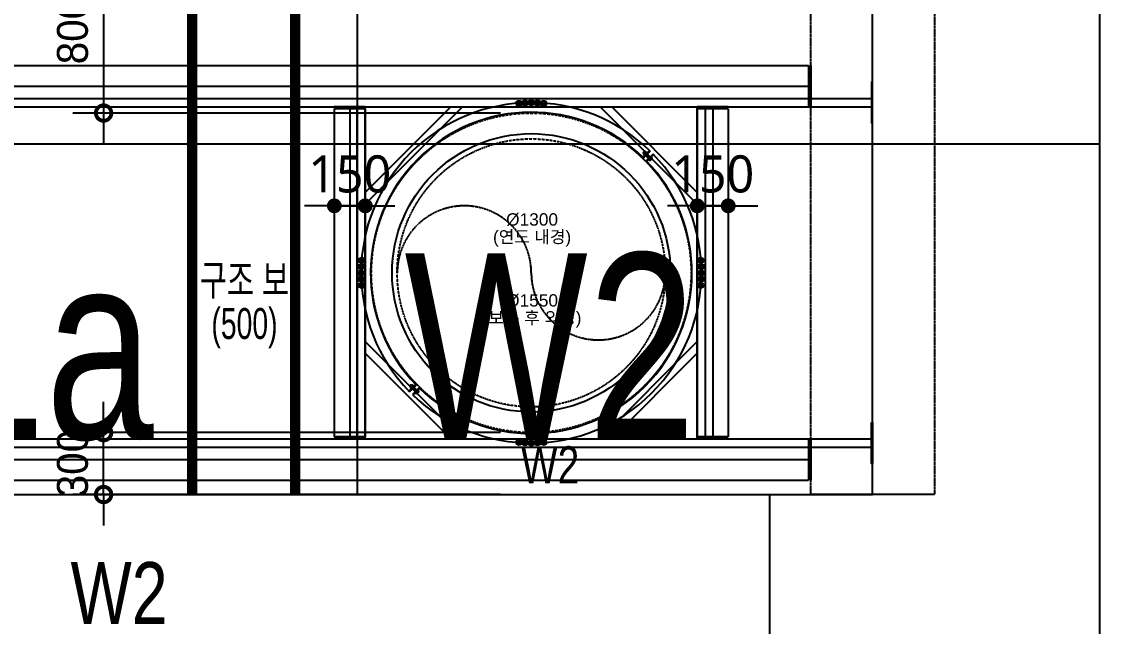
# Model space of a CAD drawing. Header units: millimetres. Extents: x 90970 to 179136, y 102485 to 153500.
# Drawn here: x 172927 to 178154, y 127965 to 130899 of the extents above; entities that cross this region are included whole.
import ezdxf
from ezdxf.enums import TextEntityAlignment as Align

# ---------------------------------------------------------------- set-up
doc = ezdxf.new("R2010")
doc.units = ezdxf.units.MM
for name, pattern in [('H1', [1.5, 1, -0.5]), ('HID', [2.3, 1.5, -0.8]), ('PASUN2', [3, 2, -1]), ('xs-1f_plan$0$HID', [4, 3, -1])]:
    doc.linetypes.add(name, pattern=pattern)
doc.layers.get('Defpoints').update_dxf_attribs({"color": 159})
for name, color, linetype in [('A-ETC-전기', 253, 'H1'), ('A-HAT', 251, 'Continuous'), ('GIRDER-TEXT', 7, 'Continuous'), ('GIRDER-TEXT @ 100', 7, 'Continuous'), ('GIRDER-TEXT @ 300', 7, 'Continuous'), ('GIRDER-TEXT @ 60', 7, 'Continuous'), ('WALL-TEXT', 6, 'Continuous'), ('WALL-TEXT @ 100', 6, 'Continuous'), ('WALL-TEXT @ 300', 6, 'Continuous'), ('WALL-TEXT @ 60', 6, 'Continuous'), ('xs-1f_plan$0$8', 8, 'Continuous'), ('xs-1f_plan$0$xref', 7, 'Continuous'), ('보(girder)', 7, 'HID')]:
    doc.layers.add(name, color=color, linetype=linetype)
doc.layers.add('A-ETC-전기 NOPLOT', color=163, linetype='Continuous', plot=False)
doc.layers.add('NOPLOT', color=191, linetype='Continuous', plot=False)
doc.styles.add('Arial_10_2', font='arial.ttf', dxfattribs={"height": 120})
doc.styles.add('Gtx', font='Dotum.ttf')
doc.styles.add('xs-1f_plan$0$Gdim', font='malgun.ttf')
doc.dimstyles.new('Gdim300', dxfattribs={"dimscale": 300, "dimtxt": 3, "dimasz": 6, "dimexe": 1.5, "dimexo": 2, "dimgap": 1, "dimtad": 1, "dimdec": 0, "dimzin": 0, "dimdsep": 46, "dimlunit": 6, "dimtxsty": 'Gtx', "dimblk": 'DOTSMALL', "dimblk1": 'DOTSMALL', "dimblk2": 'DOTSMALL', "dimcen": 1.5, "dimdle": 1.5, "dimclrd": 1, "dimclre": 1, "dimclrt": 256, "dimazin": 0, "dimtfac": 1, "dimtdec": 0, "dimtix": 1, "dimtmove": 2, "dimatfit": 3, "dimldrblk": 'DOTSMALL', "dimfxl": 0, "dimtolj": 1, "dimtzin": 0, "dimlwd": -1, "dimlwe": -1, "dimarcsym": 0})
doc.dimstyles.new('xs-1f_plan$0$Gdim200', dxfattribs={"dimscale": 200, "dimtxt": 3, "dimasz": 1.2, "dimexe": 2, "dimexo": 3, "dimgap": 1, "dimtad": 1, "dimdsep": 46, "dimlunit": 6, "dimtxsty": 'xs-1f_plan$0$Gdim', "dimblk1": 'xs-1f_plan$0$_CIDOT', "dimblk2": 'xs-1f_plan$0$_CIDOT', "dimsah": 1, "dimcen": 2.5, "dimdle": 2, "dimclrd": 1, "dimclre": 1, "dimclrt": 3, "dimazin": 2, "dimtfac": 1, "dimtix": 1, "dimtmove": 2, "dimatfit": 3, "dimldrblk": 'xs-1f_plan$0$_CIDOT', "dimfxl": 0, "dimtolj": 1, "dimtzin": 0, "dimarcsym": 0})

# ---------------------------------------------------------------- blocks, each defined once
blk = doc.blocks.new('*U298')
at = {"layer": 'Defpoints'}
blk.add_line((13194.549, 700), (13194.549, 100), dxfattribs=at)
at = {"layer": '보(girder)'}
for p, q in [((-1905.451, 700), (13194.549, 700)), ((13194.549, 100), (-1905.451, 100))]:
    blk.add_line(p, q, dxfattribs=at)
blk = doc.blocks.new('*U308')
at = {"layer": 'Defpoints'}
blk.add_line((6894.549, 900), (6894.549, -100), dxfattribs=at)
at = {"layer": '보(girder)'}
blk.add_line((-1905.451, 900), (6894.549, 900), dxfattribs=at)
blk = doc.blocks.new('*U1043')
at = {"layer": 'GIRDER-TEXT @ 100', "style": 'Gtx', "width": 0.8}
blk.add_text('5G11a', height=300, dxfattribs=at).set_placement((169679.5, 128605), align=Align.BOTTOM_CENTER)
at = {"layer": 'GIRDER-TEXT @ 300', "style": 'Gtx', "width": 0.8}
blk.add_text('5G11a', height=900, dxfattribs=at).set_placement((172153.6, 128605), align=Align.BOTTOM_CENTER)
at = {"layer": 'GIRDER-TEXT @ 60', "style": 'Gtx', "width": 0.8}
blk.add_text('5G11a', height=180, dxfattribs=at).set_placement((172153.6, 127299.8), align=Align.BOTTOM_CENTER)
blk = doc.blocks.new('*U1145')
at = {"layer": 'WALL-TEXT @ 100', "style": 'Gtx', "width": 0.8}
blk.add_text('W2', height=300, dxfattribs=at).set_placement((173400.3, 127887.2, 0), align=Align.BOTTOM_CENTER)
at = {"layer": 'WALL-TEXT @ 300', "style": 'Gtx', "width": 0.8}
blk.add_text('W2', height=900, dxfattribs=at).set_placement((175490, 128605, 0), align=Align.BOTTOM_CENTER)
at = {"layer": 'WALL-TEXT @ 60', "style": 'Gtx', "width": 0.8}
blk.add_text('W2', height=180, dxfattribs=at).set_placement((175490, 128605, 0), align=Align.BOTTOM_CENTER)
blk = doc.blocks.new('_DotSmall')
at = {"color": 0, "linetype": 'ByBlock', "const_width": 0.5}
blk.add_lwpolyline([(-0.0625, 0, 1), (0.0625, 0, 1)], format="xyb", close=True, dxfattribs=at)
blk = doc.blocks.new('*D23')
at = {"layer": 'A-ETC-전기 NOPLOT', "color": 1, "transparency": 16777216}
for p, q in [((621.3, -6100), (621.3, -5950)), ((2545, -6100), (471.3, -6100)), ((621.3, -6400), (621.3, -6100)), ((2545, -6400), (471.3, -6400)), ((621.3, -6400), (621.3, -6550))]:
    blk.add_line(p, q, dxfattribs=at)
at = {"layer": 'Defpoints', "color": 0, "transparency": 16777216}
for p in [(621.3, -6100), (2695, -6100), (2695, -6400)]:
    blk.add_point(p, dxfattribs=at)
at = {"layer": 'A-ETC-전기 NOPLOT', "color": 1, "transparency": 16777216, "xscale": 150, "yscale": 150, "zscale": 150}
for p, rotation in [((621.3, -6100), 270), ((621.3, -6400), 90)]:
    blk.add_blockref('_DotSmall', p, dxfattribs=dict(at, rotation=rotation))
at = {"layer": 'A-ETC-전기 NOPLOT', "transparency": 16777216, "insert": (471.2, -6250), "char_height": 150, "attachment_point": 5, "rotation": 90, "style": 'Gtx'}
blk.add_mtext('\\A1;300', dxfattribs=at)
blk = doc.blocks.new('*D22')
at = {"layer": 'A-ETC-전기 NOPLOT', "color": 1, "transparency": 16777216}
for p, q in [((621.3, -3600), (621.3, -4700)), ((2545, -3750), (471.3, -3750)), ((2545, -4550), (471.3, -4550))]:
    blk.add_line(p, q, dxfattribs=at)
at = {"layer": 'Defpoints', "color": 0, "transparency": 16777216}
for p in [(2695, -3750), (621.3, -4550), (2695, -4550)]:
    blk.add_point(p, dxfattribs=at)
at = {"layer": 'A-ETC-전기 NOPLOT', "color": 1, "transparency": 16777216, "xscale": 150, "yscale": 150, "zscale": 150}
for p, rotation in [((621.3, -3750), 90), ((621.3, -4550), 270)]:
    blk.add_blockref('_DotSmall', p, dxfattribs=dict(at, rotation=rotation))
at = {"layer": 'A-ETC-전기 NOPLOT', "transparency": 16777216, "insert": (471.2, -4150), "char_height": 150, "attachment_point": 5, "rotation": 90, "style": 'Gtx'}
blk.add_mtext('\\A1;800', dxfattribs=at)
blk = doc.blocks.new('*U38')
at = {"layer": 'Defpoints', "ltscale": 4}
blk.add_line((2681.152, 250), (2681.152, 50), dxfattribs=at)
at = {"layer": 'xs-1f_plan$0$8', "color": 4, "ltscale": 4}
for p, q in [((-3008.848, 250), (2671.152, 250)), ((-3008.848, 50), (2671.152, 50))]:
    blk.add_line(p, q, dxfattribs=at)
at = {"layer": 'xs-1f_plan$0$8', "ltscale": 4}
blk.add_line((2671.152, 250), (2671.152, 50), dxfattribs=at)
at = {"layer": 'xs-1f_plan$0$8', "linetype": 'xs-1f_plan$0$HID'}
blk.add_line((-3008.848, 150), (2671.152, 150), dxfattribs=at)
blk = doc.blocks.new('*U44')
at = {"layer": 'Defpoints', "ltscale": 4}
blk.add_line((2681.152, 250), (2681.152, 50), dxfattribs=at)
at = {"layer": 'xs-1f_plan$0$8', "color": 4, "ltscale": 4}
for p, q in [((-3008.848, 250), (2671.152, 250)), ((-3008.848, 50), (2671.152, 50))]:
    blk.add_line(p, q, dxfattribs=at)
at = {"layer": 'xs-1f_plan$0$8', "ltscale": 4}
blk.add_line((2671.152, 250), (2671.152, 50), dxfattribs=at)
at = {"layer": 'xs-1f_plan$0$8', "linetype": 'xs-1f_plan$0$HID'}
blk.add_line((-3008.848, 150), (2671.152, 150), dxfattribs=at)
blk = doc.blocks.new('xs-1f_plan$0$_CIDOT')
at = {"color": 0, "linetype": 'ByBlock'}
blk.add_line((2, 0), (-1, 0), dxfattribs=at)
at = {"color": 0, "linetype": 'ByBlock', "const_width": 0.5}
blk.add_lwpolyline([(-0.25, 0, 1), (0.25, 0, 1)], format="xyb", close=True, dxfattribs=at)
blk = doc.blocks.new('*D53')
at = {"layer": 'Defpoints', "color": 155, "lineweight": -2, "transparency": 16777216}
for p, q in [((-2538.8, 297), (-2538.8, 369)), ((-2838.8, 225), (-2418.8, 225)), ((-2538.8, 75), (-2538.8, 225)), ((-2838.8, 75), (-2418.8, 75)), ((-2538.8, 3), (-2538.8, -69))]:
    blk.add_line(p, q, dxfattribs=at)
at = {"layer": 'Defpoints', "color": 0, "transparency": 16777216}
for p in [(-3018.8, 225), (-2538.8, 225), (-3018.8, 75)]:
    blk.add_point(p, dxfattribs=at)
at = {"layer": 'Defpoints', "color": 155, "lineweight": -2, "transparency": 16777216, "xscale": 71.99999999999994, "yscale": 71.99999999999994, "zscale": 71.99999999999994}
for p, rotation in [((-2538.8, 225), 270), ((-2538.8, 75), 90)]:
    blk.add_blockref('xs-1f_plan$0$_CIDOT', p, dxfattribs=dict(at, rotation=rotation))
at = {"layer": 'Defpoints', "color": 155, "transparency": 16777216, "insert": (-2692.3, 150), "char_height": 180, "attachment_point": 5, "rotation": 90, "style": 'xs-1f_plan$0$Gdim'}
blk.add_mtext('\\A1;150', dxfattribs=at)
blk = doc.blocks.new('*D55')
at = {"layer": 'Defpoints', "color": 155, "lineweight": -2, "transparency": 16777216}
for p, q in [((-2538.8, 297), (-2538.8, 369)), ((-2838.8, 225), (-2418.8, 225)), ((-2538.8, 75), (-2538.8, 225)), ((-2838.8, 75), (-2418.8, 75)), ((-2538.8, 3), (-2538.8, -69))]:
    blk.add_line(p, q, dxfattribs=at)
at = {"layer": 'Defpoints', "color": 0, "transparency": 16777216}
for p in [(-3018.8, 225), (-2538.8, 225), (-3018.8, 75)]:
    blk.add_point(p, dxfattribs=at)
at = {"layer": 'Defpoints', "color": 155, "lineweight": -2, "transparency": 16777216, "xscale": 71.99999999999994, "yscale": 71.99999999999994, "zscale": 71.99999999999994}
for p, rotation in [((-2538.8, 225), 270), ((-2538.8, 75), 90)]:
    blk.add_blockref('xs-1f_plan$0$_CIDOT', p, dxfattribs=dict(at, rotation=rotation))
at = {"layer": 'Defpoints', "color": 155, "transparency": 16777216, "insert": (-2692.3, 150), "char_height": 180, "attachment_point": 5, "rotation": 90, "style": 'xs-1f_plan$0$Gdim'}
blk.add_mtext('\\A1;150', dxfattribs=at)
blk = doc.blocks.new('발전기연도(R)')
at = {"layer": 'A-ETC-전기 NOPLOT', "lineweight": 5}
h = blk.add_hatch(color=256, dxfattribs=at)
edge = h.paths.add_edge_path()
edge.add_arc((2634.9, -4503.4), 15, 270, 630)
h = blk.add_hatch(color=256, dxfattribs=at)
edge = h.paths.add_edge_path()
edge.add_arc((2664.7, -4500.9), 15, 270, 630)
h = blk.add_hatch(color=256, dxfattribs=at)
edge = h.paths.add_edge_path()
edge.add_arc((2695, -4500), 15, 270, 630)
h = blk.add_hatch(color=256, dxfattribs=at)
edge = h.paths.add_edge_path()
edge.add_arc((2725.3, -4500.9), 15, -90, 270, ccw=False)
h = blk.add_hatch(color=256, dxfattribs=at)
edge = h.paths.add_edge_path()
edge.add_arc((2755.1, -4503.4), 15, -90, 270, ccw=False)
h = blk.add_hatch(color=256, dxfattribs=at)
edge = h.paths.add_edge_path()
edge.add_arc((1873.4, -5264.9), 15, 0, 360, ccw=False)
h = blk.add_hatch(color=256, dxfattribs=at)
edge = h.paths.add_edge_path()
edge.add_arc((3516.6, -5264.9), 15, 180, 540)
h = blk.add_hatch(color=256, dxfattribs=at)
edge = h.paths.add_edge_path()
edge.add_arc((1870, -5325), 15, 0, 360)
h = blk.add_hatch(color=256, dxfattribs=at)
edge = h.paths.add_edge_path()
edge.add_arc((1870.9, -5294.7), 15, 0, 360, ccw=False)
h = blk.add_hatch(color=256, dxfattribs=at)
edge = h.paths.add_edge_path()
edge.add_arc((3519.1, -5294.7), 15, 180, 540)
h = blk.add_hatch(color=256, dxfattribs=at)
edge = h.paths.add_edge_path()
edge.add_arc((3520, -5325), 15, -180, 180, ccw=False)
h = blk.add_hatch(color=256, dxfattribs=at)
edge = h.paths.add_edge_path()
edge.add_arc((1870.9, -5355.3), 15, 0, 360)
h = blk.add_hatch(color=256, dxfattribs=at)
edge = h.paths.add_edge_path()
edge.add_arc((1873.4, -5385.1), 15, 0, 360)
h = blk.add_hatch(color=256, dxfattribs=at)
edge = h.paths.add_edge_path()
edge.add_arc((3516.6, -5385.1), 15, -180, 180, ccw=False)
h = blk.add_hatch(color=256, dxfattribs=at)
edge = h.paths.add_edge_path()
edge.add_arc((3519.1, -5355.3), 15, -180, 180, ccw=False)
h = blk.add_hatch(color=256, dxfattribs=at)
edge = h.paths.add_edge_path()
edge.add_arc((2634.9, -6146.6), 15, -270, 90, ccw=False)
h = blk.add_hatch(color=256, dxfattribs=at)
edge = h.paths.add_edge_path()
edge.add_arc((2664.7, -6149.1), 15, -270, 90, ccw=False)
h = blk.add_hatch(color=256, dxfattribs=at)
edge = h.paths.add_edge_path()
edge.add_arc((2695, -6150), 15, -270, 90, ccw=False)
h = blk.add_hatch(color=256, dxfattribs=at)
edge = h.paths.add_edge_path()
edge.add_arc((2725.3, -6149.1), 15, 90, 450)
h = blk.add_hatch(color=256, dxfattribs=at)
edge = h.paths.add_edge_path()
edge.add_arc((2755.1, -6146.6), 15, 90, 450)
at = {"layer": 'A-ETC-전기'}
for radius in [775, 650]:
    blk.add_circle((2695, -5325), radius, dxfattribs=at)
at = {"layer": 'A-ETC-전기 NOPLOT'}
for p, q in [((1850, 0), (1850, -6400)), ((-1650, -4480), (4350, -4480)), ((-1650, -4520), (4350, -4520)), ((1850, -6130), (1850, -4520)), ((1890, -6130), (1890, -4520)), ((1890, -4991.6), (2361.6, -4520)), ((1890, -4935), (2305, -4520)), ((3500, -4991.6), (3028.4, -4520)), ((3500, -4935), (3085, -4520)), ((3500, -6130), (3500, -4520)), ((3540, -6130), (3540, -4520)), ((3271.3, -4734.6), (3235.9, -4770)), ((3237.8, -4742.2), (3243.5, -4736.6)), ((3237.8, -4743.6), (3244.9, -4736.6)), ((3237.8, -4743.6), (3237.8, -4742.2)), ((3241.2, -4745.6), (3237.8, -4742.2)), ((3240.5, -4746.3), (3237.8, -4743.6)), ((3238.6, -4749.6), (3243.6, -4754.5)), ((3239.4, -4747.3), (3248.6, -4738.2)), ((3276.4, -4775.1), (3241, -4739.7)), ((3241.7, -4746.5), (3246.6, -4751.5)), ((3243.5, -4736.6), (3244.9, -4736.6)), ((3246.9, -4739.9), (3243.5, -4736.6)), ((3243.6, -4754.5), (3255.8, -4742.3)), ((3244.9, -4736.6), (3247.6, -4739.2)), ((3247.2, -4753), (3246.1, -4751.9)), ((3247.8, -4740.4), (3252.7, -4745.3)), ((3285.4, -4748.7), (3250, -4784.1)), ((3264.2, -4770), (3250, -4755.8)), ((3255.8, -4742.3), (3250.8, -4737.3)), ((3253.2, -4744.9), (3254.3, -4745.9)), ((3257.1, -4748.8), (3271.2, -4762.9)), ((3265.5, -4776.4), (3277.7, -4764.2)), ((3269.5, -4780.5), (3265.5, -4776.4)), ((3268.1, -4773.9), (3267, -4772.8)), ((3268.5, -4773.4), (3272.6, -4777.4)), ((3271.6, -4779.5), (3280.8, -4770.3)), ((3274.1, -4765.7), (3275.1, -4766.8)), ((3274.7, -4767.3), (3278.7, -4771.3)), ((3277.7, -4764.2), (3281.7, -4768.2)), ((1890, -5658.4), (2361.6, -6130)), ((3500, -5658.4), (3028.4, -6130)), ((1890, -5715), (2305, -6130)), ((3500, -5715), (3085, -6130)), ((2140, -5865.9), (2104.6, -5901.3)), ((2140, -5865.9), (2104.6, -5901.3)), ((2106.5, -5873.5), (2112.2, -5867.9)), ((2106.5, -5874.9), (2113.6, -5867.9)), ((2106.5, -5874.9), (2106.5, -5873.5)), ((2109.9, -5876.9), (2106.5, -5873.5)), ((2109.2, -5877.6), (2106.5, -5874.9)), ((2107.3, -5880.9), (2112.2, -5885.8)), ((2108.1, -5878.7), (2117.3, -5869.5)), ((2145.1, -5906.5), (2109.7, -5871.1)), ((2110.3, -5877.8), (2115.3, -5882.8)), ((2112.2, -5867.9), (2113.6, -5867.9)), ((2115.5, -5871.2), (2112.2, -5867.9)), ((2112.2, -5885.8), (2124.5, -5873.6)), ((2113.6, -5867.9), (2116.2, -5870.5)), ((2115.9, -5884.3), (2114.8, -5883.3)), ((2116.5, -5871.7), (2121.4, -5876.7)), ((2154.1, -5880), (2118.7, -5915.4)), ((2154.1, -5880), (2118.7, -5915.4)), ((2132.9, -5901.3), (2118.7, -5887.1)), ((2124.5, -5873.6), (2119.5, -5868.7)), ((2121.9, -5876.2), (2123, -5877.2)), ((2125.8, -5880.1), (2139.9, -5894.2)), ((2134.2, -5907.8), (2146.4, -5895.5)), ((2136.7, -5905.2), (2135.7, -5904.1)), ((2137.2, -5904.7), (2141.2, -5908.7)), ((2140.3, -5910.8), (2149.5, -5901.7)), ((2142.8, -5897), (2143.8, -5898.1)), ((2143.3, -5898.6), (2147.4, -5902.6)), ((2146.4, -5895.5), (2150.4, -5899.5)), ((2138.2, -5911.8), (2134.2, -5907.8)), ((-1650, -6130), (4350, -6130)), ((-1650, -6170), (4350, -6170))]:
    blk.add_line(p, q, dxfattribs=at)
at = {"layer": 'A-ETC-전기 NOPLOT', "linetype": 'ByBlock'}
for p, q in [((3268.4, -4731.8), (3233.1, -4767.1)), ((3271.2, -4734.6), (3235.8, -4770)), ((3285.4, -4748.8), (3250, -4784.1)), ((3288.2, -4751.6), (3252.9, -4786.9)), ((2137.1, -5863.1), (2101.7, -5898.5)), ((2139.9, -5865.9), (2104.5, -5901.4)), ((2154.1, -5880.1), (2118.7, -5915.4)), ((2156.9, -5882.9), (2121.5, -5918.3))]:
    blk.add_line(p, q, dxfattribs=at)
at = {"layer": 'A-ETC-전기 NOPLOT'}
blk.add_lwpolyline([(-1650, 0), (-1650, -6400), (4350, -6400), (4350, 0)], close=True, dxfattribs=at)
at = {"layer": 'A-ETC-전기 NOPLOT', "const_width": 50, "flags": 128}
for points in [[(1050, 0), (1050, -6400)], [(1550, 0), (1550, -6400)]]:
    blk.add_lwpolyline(points, dxfattribs=at)
at = {"layer": 'A-ETC-전기 NOPLOT', "elevation": 0}
for points in [[(4344, -4600), (4350, -4600), (4350, -4400), (4344, -4400)], [(4344, -6050), (4350, -6050), (4350, -6250), (4344, -6250)]]:
    blk.add_lwpolyline(points, close=True, dxfattribs=at)
at = {"layer": 'A-ETC-전기 NOPLOT', "lineweight": 5}
for centre in [(2634.9, -4503.4), (2664.7, -4500.9), (2695, -4500), (2725.3, -4500.9), (2755.1, -4503.4), (1873.4, -5264.9), (3516.6, -5264.9), (1870, -5325), (1870.9, -5294.7), (3519.1, -5294.7), (3520, -5325), (1870.9, -5355.3), (1873.4, -5385.1), (3516.6, -5385.1), (3519.1, -5355.3), (2634.9, -6146.6), (2664.7, -6149.1), (2695, -6150), (2725.3, -6149.1), (2755.1, -6146.6)]:
    blk.add_circle(centre, 15, dxfattribs=at)
at = {"layer": 'A-ETC-전기 NOPLOT'}
blk.add_circle((2695, -5325), 675, dxfattribs=at)
for centre, radius, start, end in [((2695, -5325), 825, 45.6945, 224.3055), ((2695, -5325), 779, 45.7355, 224.2645), ((2695, -5325), 825, 225.6945, 44.3055), ((3241.4, -4749.3), 2.84, 85.3657, 184.6343), ((3251, -4749.7), 9.85, 108.9624, 161.0376), ((3250.6, -4740.2), 2.84, 85.3657, 184.6343), ((2695, -5325), 779, 225.7355, 44.2645), ((3269.3, -4777.2), 3.28, 273.8153, 356.1847), ((3267.8, -4766.5), 11.9, 293.7207, 336.2793), ((3278.5, -4768), 3.28, 273.8153, 356.1847), ((2110.1, -5880.7), 2.84, 85.3657, 184.6343), ((2119.7, -5881), 9.85, 108.9624, 161.0376), ((2119.3, -5871.5), 2.84, 85.3657, 184.6343), ((2136.4, -5897.8), 11.9, 293.7207, 336.2793), ((2147.1, -5899.3), 3.28, 273.8153, 356.1847), ((2138, -5908.5), 3.28, 273.8153, 356.1847)]:
    blk.add_arc(centre, radius, start, end, dxfattribs=at)
at = {"layer": 'A-ETC-전기 NOPLOT', "linetype": 'PASUN2'}
for centre, start, end in [((2370, -5325), 0, 180), ((3020, -5325), 180, 0)]:
    blk.add_arc(centre, 325, start, end, dxfattribs=at)
at = {"layer": 'A-ETC-전기 NOPLOT', "style": 'Gtx', "width": 0.7}
for s, p in [('구조 보', (1304.4, -5434.8)), ('(500)', (1304.4, -5645.6))]:
    blk.add_text(s, height=150, dxfattribs=at).set_placement(p, align=Align.CENTER)
at = {"layer": 'A-ETC-전기 NOPLOT', "char_height": 60, "attachment_point": 5, "style": 'Arial_10_2'}
for s, insert in [('\\A1;%%c1300', (2698.9, -5067.1)), ('\\A1;({\\f굴림|c129|p50;연도 내경})', (2698.9, -5159.2)), ('\\A1;%%c1550', (2698.9, -5459.6)), ('\\A1;({\\fGulim|c129|p50;보온} {\\fGulim|c129|p50;후} {\\fGulim|c129|p50;외경})', (2698.9, -5551.6))]:
    blk.add_mtext(s, dxfattribs=dict(at, insert=insert))
at = {"layer": 'A-ETC-전기 NOPLOT'}
for base, p1, p2, angle, picture, middle in [((621.3, -4550), (2695, -3750), (2695, -4550), 90, '*D22', (471.2, -4150)), ((621.3, -6100), (2695, -6400), (2695, -6100), 270, '*D23', (471.2, -6250))]:
    dim = blk.add_linear_dim(base=base, p1=p1, p2=p2, angle=angle, dimstyle='Gdim300', override={"dimtxt": 0.5, "dimasz": 0.5, "dimexe": 0.5, "dimexo": 0.5, "dimgap": 0.25, "dimdle": 0.5}, dxfattribs=at)
    dim.commit()
    dim.dimension.update_dxf_attribs({"geometry": picture, "text_midpoint": middle})
blk = doc.blocks.new('*U52')
at = {"layer": 'Defpoints', "ltscale": 4}
for p, q in [((-3018.848, 225), (-3018.848, 75)), ((-1408.848, 225), (-1408.848, 75))]:
    blk.add_line(p, q, dxfattribs=at)
at = {"layer": 'xs-1f_plan$0$8', "color": 4, "ltscale": 4}
for p, q in [((-3008.848, 225), (-1418.848, 225)), ((-3008.848, 75), (-1418.848, 75))]:
    blk.add_line(p, q, dxfattribs=at)
at = {"layer": 'xs-1f_plan$0$8', "ltscale": 4}
for p, q in [((-3008.848, 225), (-3008.848, 75)), ((-1418.848, 225), (-1418.848, 75))]:
    blk.add_line(p, q, dxfattribs=at)
at = {"layer": 'xs-1f_plan$0$8', "linetype": 'xs-1f_plan$0$HID'}
blk.add_line((-3008.848, 150), (-1418.848, 150), dxfattribs=at)
at = {"layer": 'Defpoints'}
dim = blk.add_linear_dim(base=(-2538.848, 225), p1=(-3018.848, 75), p2=(-3018.848, 225), angle=90, dimstyle='xs-1f_plan$0$Gdim200', override={"dimscale": 60, "dimzin": 8, "dimclrd": 155, "dimclre": 155, "dimclrt": 155}, dxfattribs=at)
dim.commit()
dim.dimension.update_dxf_attribs({"geometry": '*D53', "text_midpoint": (-2692.334, 150)})
blk = doc.blocks.new('*U54')
at = {"layer": 'Defpoints', "ltscale": 4}
for p, q in [((-3018.848, 225), (-3018.848, 75)), ((-1408.848, 225), (-1408.848, 75))]:
    blk.add_line(p, q, dxfattribs=at)
at = {"layer": 'xs-1f_plan$0$8', "color": 4, "ltscale": 4}
for p, q in [((-3008.848, 225), (-1418.848, 225)), ((-3008.848, 75), (-1418.848, 75))]:
    blk.add_line(p, q, dxfattribs=at)
at = {"layer": 'xs-1f_plan$0$8', "ltscale": 4}
for p, q in [((-3008.848, 225), (-3008.848, 75)), ((-1418.848, 225), (-1418.848, 75))]:
    blk.add_line(p, q, dxfattribs=at)
at = {"layer": 'xs-1f_plan$0$8', "linetype": 'xs-1f_plan$0$HID'}
blk.add_line((-3008.848, 150), (-1418.848, 150), dxfattribs=at)
at = {"layer": 'Defpoints'}
dim = blk.add_linear_dim(base=(-2538.848, 225), p1=(-3018.848, 75), p2=(-3018.848, 225), angle=90, dimstyle='xs-1f_plan$0$Gdim200', override={"dimscale": 60, "dimzin": 8, "dimclrd": 155, "dimclre": 155, "dimclrt": 155}, dxfattribs=at)
dim.commit()
dim.dimension.update_dxf_attribs({"geometry": '*D55', "text_midpoint": (-2692.334, 150)})
blk = doc.blocks.new('A$Cd0deb4f6')
at = {"layer": 'xs-1f_plan$0$xref'}
for name, p in [('*U44', (-2981.2, -4570)), ('*U38', (-2981.2, -6380))]:
    blk.add_blockref(name, p, dxfattribs=at)
at = {"layer": 'xs-1f_plan$0$xref', "rotation": 270}
for name, p in [('*U54', (-2685, -7538.8)), ('*U52', (-925, -7538.8))]:
    blk.add_blockref(name, p, dxfattribs=at)

msp = doc.modelspace()

# ---------------------------------------------------------------- linework, layer by layer
at = {"layer": 'NOPLOT', "elevation": 0}
for points in [[(166153.6, 150005), (178153.6, 150005), (178153.6, 122185), (166153.6, 122185)], [(166153.6, 130305), (178153.6, 130305), (178153.6, 102485), (166153.6, 102485)]]:
    msp.add_lwpolyline(points, close=True, dxfattribs=at)

# ---------------------------------------------------------------- block references
at = {"layer": 'A-ETC-전기 NOPLOT'}
msp.add_blockref('발전기연도(R)', (172703.6, 135005), dxfattribs=at)
at = {"layer": 'A-HAT'}
msp.add_blockref('A$Cd0deb4f6', (177053.6, 135005), dxfattribs=at)
at = {"layer": 'GIRDER-TEXT'}
msp.add_blockref('*U1043', (0, 0), dxfattribs=at)
at = {"layer": 'WALL-TEXT'}
msp.add_blockref('*U1145', (0, 0), dxfattribs=at)
at = {"layer": '보(girder)', "rotation": 270}
msp.add_blockref('*U298', (176653.6, 141799.6), dxfattribs=at)
at = {"layer": '보(girder)'}
msp.add_blockref('*U308', (169659, 127705), dxfattribs=at)

doc.saveas('drawing.dxf')
